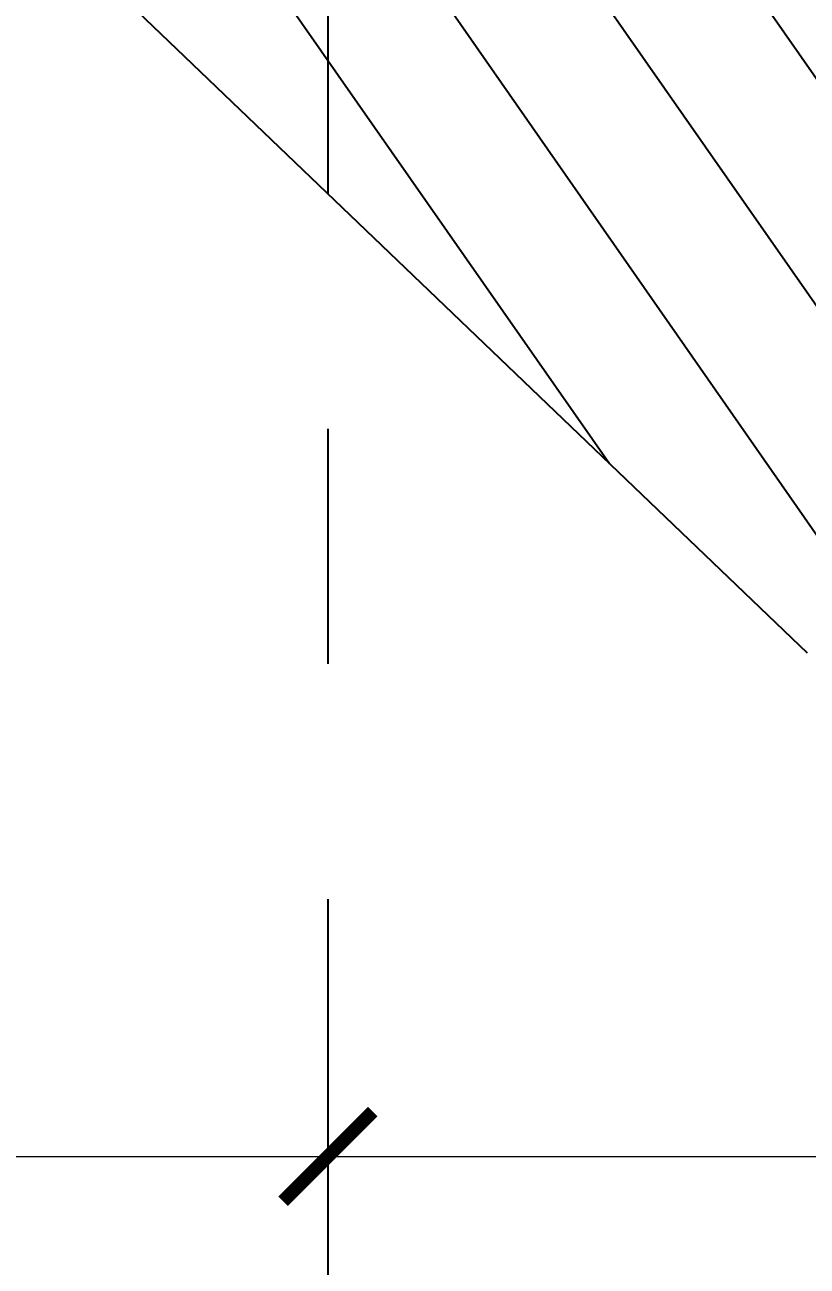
# Model space of a CAD drawing. Header units: inches. Extents: x 452443 to 881249, y 975131 to 1198310.
# Drawn here: x 563876 to 565622, y 1072726 to 1075496 of the extents above; entities that cross this region are included whole.
import ezdxf

# ---------------------------------------------------------------- set-up
doc = ezdxf.new("R2010")
doc.units = ezdxf.units.IN
doc.header["$LTSCALE"] = 3.5
doc.header["$MEASUREMENT"] = 0
doc.linetypes.add('CENTER', pattern=[2, 1.25, -0.25, 0.25, -0.25])
for name, color, linetype in [('hatch', 4, 'Continuous'), ('thuocdo', 3, 'Continuous'), ('Truc', 252, 'Continuous')]:
    doc.layers.add(name, color=color, linetype=linetype)
doc.styles.add('romand', font='romand.shx')
doc.dimstyles.new('TL100', dxfattribs={"dimscale": 100, "dimtxt": 2.5, "dimasz": 2, "dimexe": 2, "dimexo": 1, "dimgap": 1, "dimtad": 1, "dimdec": 0, "dimzin": 0, "dimdsep": 46, "dimtxsty": 'romand', "dimblk": 'ARCHTICK', "dimcen": 2, "dimdle": 2, "dimclrd": 256, "dimclre": 256, "dimclrt": 7, "dimadec": 0, "dimazin": 0, "dimtfac": 0.004, "dimtdec": 0, "dimtmove": 2, "dimatfit": 3, "dimfxl": 1, "dimtolj": 1, "dimtzin": 0, "dimlwd": 20, "dimlwe": 20, "dimarcsym": 1})

# ---------------------------------------------------------------- blocks, each defined once
blk = doc.blocks.new('_ArchTick')
at = {"color": 0, "linetype": 'ByBlock', "const_width": 0.15}
blk.add_lwpolyline([(-0.5, -0.5), (0.5, 0.5)], dxfattribs=at)
blk = doc.blocks.new('*D1821')
at = {"layer": 'DEFPOINTS', "color": 0}
for p in [(564552.3, 1073583.9), (560552.3, 1073241.9), (564552.3, 1072971.2)]:
    blk.add_point(p, dxfattribs=at)
at = {"layer": 'thuocdo', "lineweight": 20}
for p, q in [((564552.3, 1073483.9), (564552.3, 1072771.2)), ((560552.3, 1073141.9), (560552.3, 1072771.2)), ((560352.3, 1072971.2), (564752.3, 1072971.2))]:
    blk.add_line(p, q, dxfattribs=at)
at = {"layer": 'thuocdo', "lineweight": 20, "xscale": 200, "yscale": 200, "zscale": 200, "rotation": 180}
blk.add_blockref('_ArchTick', (560552.3, 1072971.2), dxfattribs=at)
at = {"layer": 'thuocdo', "lineweight": 20, "xscale": 200, "yscale": 200, "zscale": 200}
blk.add_blockref('_ArchTick', (564552.3, 1072971.2), dxfattribs=at)
at = {"layer": 'thuocdo', "color": 7, "insert": (562552.3, 1073196.2), "char_height": 250, "attachment_point": 5, "style": 'romand'}
blk.add_mtext('\\A1;4000', dxfattribs=at)
blk = doc.blocks.new('*D1822')
at = {"layer": 'DEFPOINTS', "color": 0}
for p in [(568552.3, 1075639.9), (564552.3, 1073583.9), (568552.3, 1072971.2)]:
    blk.add_point(p, dxfattribs=at)
at = {"layer": 'thuocdo', "lineweight": 20}
for p, q in [((568552.3, 1075539.9), (568552.3, 1072771.2)), ((564552.3, 1073483.9), (564552.3, 1072771.2)), ((564352.3, 1072971.2), (568752.3, 1072971.2))]:
    blk.add_line(p, q, dxfattribs=at)
at = {"layer": 'thuocdo', "lineweight": 20, "xscale": 200, "yscale": 200, "zscale": 200, "rotation": 180}
blk.add_blockref('_ArchTick', (564552.3, 1072971.2), dxfattribs=at)
at = {"layer": 'thuocdo', "lineweight": 20, "xscale": 200, "yscale": 200, "zscale": 200}
blk.add_blockref('_ArchTick', (568552.3, 1072971.2), dxfattribs=at)
at = {"layer": 'thuocdo', "color": 7, "insert": (566552.3, 1073196.2), "char_height": 250, "attachment_point": 5, "style": 'romand'}
blk.add_mtext('\\A1;4000', dxfattribs=at)
blk = doc.blocks.new('*D1836')
at = {"layer": 'DEFPOINTS', "color": 0}
for p in [(560552.3, 1075754.9), (589052.3, 1075754.9), (589052.3, 1072354.5)]:
    blk.add_point(p, dxfattribs=at)
at = {"layer": 'thuocdo', "lineweight": 20}
for p, q in [((560552.3, 1075654.9), (560552.3, 1072154.5)), ((589052.3, 1075654.9), (589052.3, 1072154.5)), ((560352.3, 1072354.5), (589252.3, 1072354.5))]:
    blk.add_line(p, q, dxfattribs=at)
at = {"layer": 'thuocdo', "lineweight": 20, "xscale": 200, "yscale": 200, "zscale": 200, "rotation": 180}
blk.add_blockref('_ArchTick', (560552.3, 1072354.5), dxfattribs=at)
at = {"layer": 'thuocdo', "lineweight": 20, "xscale": 200, "yscale": 200, "zscale": 200}
blk.add_blockref('_ArchTick', (589052.3, 1072354.5), dxfattribs=at)
at = {"layer": 'thuocdo', "color": 7, "insert": (574802.3, 1072579.5), "char_height": 250, "attachment_point": 5, "style": 'romand'}
blk.add_mtext('\\A1;28500', dxfattribs=at)

msp = doc.modelspace()

# ---------------------------------------------------------------- linework, layer by layer
at = {"layer": 'hatch'}
msp.add_line((562155.8, 1077415.4), (565621.7, 1074094.7), dxfattribs=at)
for points in [[(564196.3, 1078493.9), (564846.8, 1076516), (566171.6, 1074619.4)], [(563938.6, 1078374.4), (564604.4, 1076356.1), (565954.3, 1074423.5)], [(563683.8, 1078251.7), (564366.1, 1076190.7), (565741, 1074217.4)], [(563428.4, 1078124.1), (564131.4, 1076019.5), (565180.7, 1074517.3)]]:
    msp.add_lwpolyline(points, dxfattribs=at)
at = {"layer": 'Truc', "linetype": 'CENTER', "ltscale": 600}
msp.add_lwpolyline([(564552.3, 1098745.1), (564552.3, 1072278.3)], dxfattribs=at)

# ---------------------------------------------------------------- dimensions: what is measured, and where the dimension line sits
at = {"layer": 'thuocdo'}
for base, p1, p2, picture, middle in [((589052.3, 1072354.5), (560552.3, 1075754.9), (589052.3, 1075754.9), '*D1836', (574802.3, 1072579.5)), ((568552.3, 1072971.2), (564552.3, 1073583.9), (568552.3, 1075639.9), '*D1822', (566552.3, 1073196.2)), ((564552.3, 1072971.2), (560552.3, 1073241.9), (564552.3, 1073583.9), '*D1821', (562552.3, 1073196.2))]:
    dim = msp.add_linear_dim(base=base, p1=p1, p2=p2, dimstyle='TL100', override={"dimarcsym": 1}, dxfattribs=at)
    dim.commit()
    dim.dimension.update_dxf_attribs({"geometry": picture, "text_midpoint": middle})

doc.saveas('drawing.dxf')
